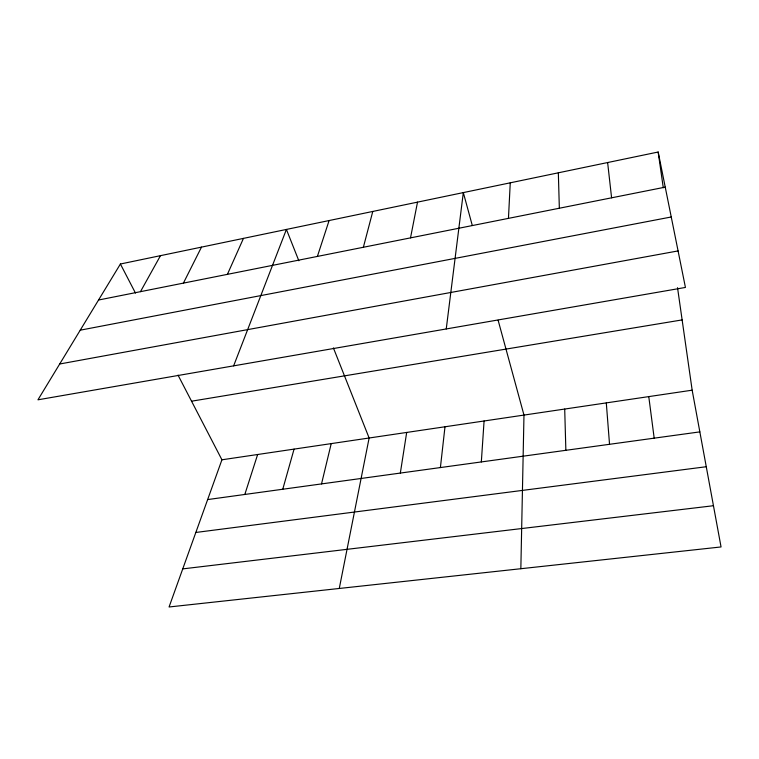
<?xml version="1.0" encoding="UTF-8"?>
<svg xmlns="http://www.w3.org/2000/svg" width="759" height="759" viewBox="0 0 759 759"><rect width="100%" height="100%" fill="white"/><g stroke="black" fill="none" stroke-linecap="round" stroke-linejoin="round"><path stroke-width="1.14" d="M520.845 568.728L523.976 415.078L498.122 320.241M508.454 218.364L510.257 182.815M481.329 461.927L484.081 420.989M440.4 467.563L444.992 426.776M446.245 328.951L463.322 192.596L472.24 225.3M400.335 473.066L406.682 432.44M410.515 237.871L417.516 202.131M339.273 588.472L369.13 438L333.4 347.916M321.522 483.91L331.218 443.617M363.371 247.263L372.783 211.448M282.765 489.242L294.065 449.119M244.815 494.46L257.643 454.508M317.385 256.428L329.102 220.546M178.033 375.126L221.932 459.793L169.067 606.982L721.05 546.945L692.161 390.183L677.531 287.68M233.63 365.857L286.418 229.436L298.847 260.773M227.406 274.35L243.459 238.383M183.403 283.116L201.486 247.121M140.462 291.674L160.481 255.66M120.406 264.009L37.95 399.813L685.434 287.443L658.167 152.018L120.406 264.009L135.482 293.078M98.537 300.023L665.245 187.131M80.226 330.184L671.25 216.979M59.695 363.997L678.081 250.916M191.553 401.198L682.132 319.909M221.932 459.793L692.161 390.183M207.643 499.574L699.845 431.88M195.831 532.467L706.268 466.728M182.748 568.889L713.451 505.722M658.167 152.018L663.271 187.729M648.774 396.606L654.182 438.161M607.627 162.54L611.593 197.814M606.299 402.896L609.534 444.3M558.339 172.805L559.345 208.222M564.705 409.054L565.863 450.305"/></g></svg>
